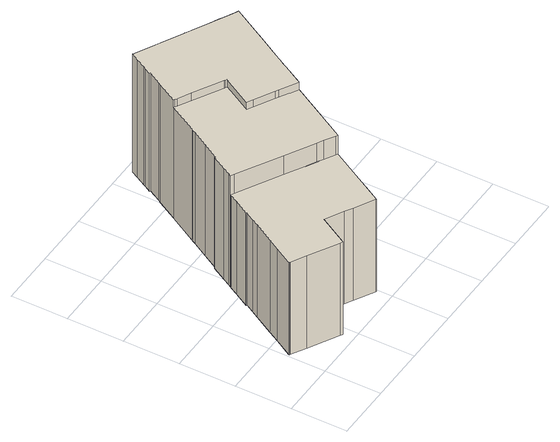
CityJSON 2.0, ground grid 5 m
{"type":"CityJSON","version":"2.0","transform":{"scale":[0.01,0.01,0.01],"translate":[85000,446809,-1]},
"CityObjects":{
"building1":{"type":"Building","children":["building1-1"]},
"building1-1":{"type":"BuildingPart","parents":["building1"],"geometry":[{"type":"Solid","lod":"1.3","boundaries":[[[[0,1,2,3]],[[4,5,6,7,8,9,10,11,12,13,14,15,16,17,18,19,20,21,22,23,24,25,26,27,28,2,1,29,30,31,32,33,34,35,36,37,38,39,40,41,42]],[[3,2,28,43]],[[44,45,46,47,48,49,50,51,52,53,54,55,56,57,58,59,60,0,3,43,61,62,63,64,65,66,67,68,69,70,71,72,73,74,75,76,77,78,79,80,81]],[[60,29,1,0]],[[46,82,83,4,42,47]],[[84,85,5,4,83,86]],[[6,5,87,45,44]],[[85,88,89,87,5]],[[7,6,44,81]],[[8,7,81,80]],[[79,9,8,80]],[[10,9,79,78]],[[11,10,78,77]],[[12,11,77,76]],[[13,12,76,75]],[[14,13,75,74]],[[15,14,74,73]],[[16,15,73,72]],[[17,16,72,71]],[[18,17,71,70]],[[19,18,70,69]],[[20,19,69,68]],[[21,20,68,67]],[[22,21,67,66]],[[23,22,66,65]],[[64,24,23,65]],[[63,25,24,64]],[[62,26,25,63]],[[61,27,26,62]],[[43,28,27,61]],[[59,30,29,60]],[[58,31,30,59]],[[90,32,31,58,57]],[[56,91,92,33,32,90,57]],[[93,94,95,32,90]],[[95,96,97,90,32]],[[96,98,34,33,92,97]],[[98,99,35,34]],[[35,99,100,36]],[[36,100,101,37]],[[101,102,103,104,38,37]],[[50,39,38,104,105,51]],[[49,40,39,50]],[[48,41,40,49]],[[47,42,41,48]],[[45,87,82,46]],[[51,105,106,52]],[[106,107,53,52]],[[53,107,108,54]],[[54,108,109,55]],[[55,109,91,56]],[[110,111,112,113,114,115,116,117,118,119,120,93,90,97,92,91,109,108,107,106,105,104,103,121,122,123,124,86,83,82,87,89,125,126,127,128,129,130,131]],[[132,84,86,124]],[[133,134,135,136,137,138,139,140,141,142,88,85,84,132,143,144,145,102,101,100,99,98,96,95,94,146,147,148,149,150,151,152,153,154]],[[88,142,125,89]],[[120,146,94,93]],[[102,145,121,103]],[[136,135,110,131]],[[135,134,155,111,110]],[[155,134,133,156,157,112,111]],[[112,157,158,113]],[[113,158,159,153,152,114]],[[114,152,151,160,161,115]],[[115,161,162,116]],[[116,162,163,117]],[[163,149,148,118,117]],[[118,148,147,119]],[[119,147,146,120]],[[145,144,122,121]],[[144,143,123,122]],[[143,132,124,123]],[[142,141,126,125]],[[141,140,127,126]],[[140,139,128,127]],[[139,138,129,128]],[[138,137,130,129]],[[137,136,131,130]],[[164,165,166,156,133,154]],[[167,168,169,155,134]],[[165,167,134,155,166]],[[170,171,172,149,163]],[[172,173,150,149]],[[173,164,154,153,159,160,151,150]],[[174,175,176,177,178,179,180,181,182,183,184,185,186,187,188,170,163,162,161,160,159,158,157,156,166,155,169,189,190,191,192,193,194,195,196]],[[197,198,199,200,201,202,203,204,205,206,207,168,167,165,164,173,172,171,208,209,210,211,212,213,214,215,216,217,218,219]],[[168,207,189,169]],[[188,208,171,170]],[[200,199,174,196]],[[199,198,175,174]],[[175,198,197,176]],[[176,197,219,177]],[[177,219,218,178]],[[178,218,217,179]],[[179,217,216,180]],[[180,216,215,181]],[[181,215,214,182]],[[182,214,213,183]],[[183,213,212,184]],[[184,212,211,185]],[[185,211,210,186]],[[186,210,209,187]],[[187,209,208,188]],[[207,206,190,189]],[[190,206,205,191]],[[191,205,204,192]],[[204,203,193,192]],[[203,202,194,193]],[[202,201,195,194]],[[201,200,196,195]]]]}]}
},
"vertices":[
[1713,1422,1290],[1713,1422,76],[1726,1446,76],[1726,1446,1290],[920,1889,76],[905,1897,76],[1003,2071,76],[1017,2095,76],[1081,2208,76],[1072,2210,76],[1101,2264,76],[1111,2284,76],[1158,2372,76],[1193,2438,76],[1210,2429,76],[1601,2222,76],[1608,2219,76],[1621,2212,76],[1660,2191,76],[1807,2113,76],[1879,2075,76],[1915,2056,76],[2010,2006,76],[2035,1993,76],[1992,1917,76],[1989,1912,76],[1906,1765,76],[1859,1681,76],[1782,1546,76],[1709,1421,76],[1674,1353,76],[1576,1179,76],[1575,1177,76],[1504,1217,76],[1410,1270,76],[1171,1404,76],[1303,1638,76],[1318,1665,76],[1305,1672,76],[1303,1673,76],[1296,1677,76],[1043,1820,76],[931,1883,76],[1782,1546,1290],[1003,2071,1290],[905,1897,1290],[916,1891,1290],[931,1883,1290],[1043,1820,1290],[1296,1677,1290],[1303,1673,1290],[1316,1666,1290],[1318,1665,1290],[1171,1404,1290],[1219,1377,1290],[1390,1281,1290],[1421,1263,1290],[1575,1177,1290],[1576,1179,1290],[1674,1353,1290],[1709,1421,1290],[1859,1681,1290],[1906,1765,1290],[1989,1912,1290],[1992,1917,1290],[2035,1993,1290],[2010,2006,1290],[1915,2056,1290],[1879,2075,1290],[1807,2113,1290],[1660,2191,1290],[1621,2212,1290],[1608,2219,1290],[1601,2222,1290],[1210,2429,1290],[1193,2438,1290],[1158,2372,1290],[1111,2284,1290],[1101,2264,1290],[1072,2210,1290],[1081,2208,1290],[1017,2095,1290],[916,1891,1216],[920,1889,1216],[921,1888,73],[905,1897,73],[921,1888,1216],[905,1897,1216],[763,1646,73],[763,1646,1216],[1575,1177,1216],[1421,1263,1216],[1504,1217,1216],[1570,1169,1216],[1570,1169,73],[1575,1177,73],[1560,1185,73],[1560,1185,1216],[1410,1270,73],[1171,1404,73],[1303,1638,73],[1318,1665,73],[1301,1674,73],[1301,1674,1216],[1305,1672,1216],[1316,1666,1216],[1318,1665,1216],[1171,1404,1216],[1219,1377,1216],[1390,1281,1216],[470,1144,1216],[456,1119,1216],[484,1102,1216],[860,889,1216],[1115,745,1216],[1170,714,1216],[1259,663,1216],[1279,652,1216],[1359,794,1216],[1388,846,1216],[1396,860,1216],[1203,1730,1216],[1132,1770,1216],[1044,1819,1216],[987,1851,1216],[759,1639,1216],[741,1607,1216],[664,1472,1216],[585,1332,1216],[581,1325,1216],[574,1330,1216],[503,1203,1216],[987,1851,73],[478,1106,73],[456,1119,73],[470,1144,73],[503,1203,73],[574,1330,73],[581,1325,73],[585,1332,73],[664,1472,73],[741,1607,73],[759,1639,73],[1044,1819,73],[1132,1770,73],[1203,1730,73],[1396,860,73],[1388,846,73],[1359,794,73],[1279,652,73],[1271,657,73],[1134,734,73],[1115,745,73],[1028,794,73],[856,892,73],[456,1119,1023],[478,1106,1023],[484,1102,1023],[860,889,1023],[1028,794,1023],[1134,734,1023],[1170,714,1023],[1259,663,1023],[1279,652,1023],[856,892,72],[464,1114,72],[464,1114,1023],[456,1119,72],[450,1109,72],[450,1109,1023],[1274,643,1023],[1274,643,72],[1279,652,72],[1271,657,72],[25,339,1023],[21,331,1023],[26,328,1023],[151,257,1023],[411,111,1023],[434,98,1023],[435,101,1023],[581,359,1023],[738,271,1023],[806,233,1023],[981,136,1023],[986,133,1023],[988,136,1023],[1042,232,1023],[1116,364,1023],[411,1039,1023],[336,905,1023],[340,903,1023],[343,902,1023],[301,828,1023],[267,768,1023],[166,589,1023],[110,489,1023],[26,328,72],[21,331,72],[25,339,72],[110,489,72],[166,589,72],[267,768,72],[301,828,72],[343,902,72],[340,903,72],[336,905,72],[411,1039,72],[1116,364,72],[1042,232,72],[988,136,72],[986,133,72],[981,136,72],[806,233,72],[738,271,72],[581,359,72],[435,101,72],[434,98,72],[411,111,72],[151,257,72]
]}
